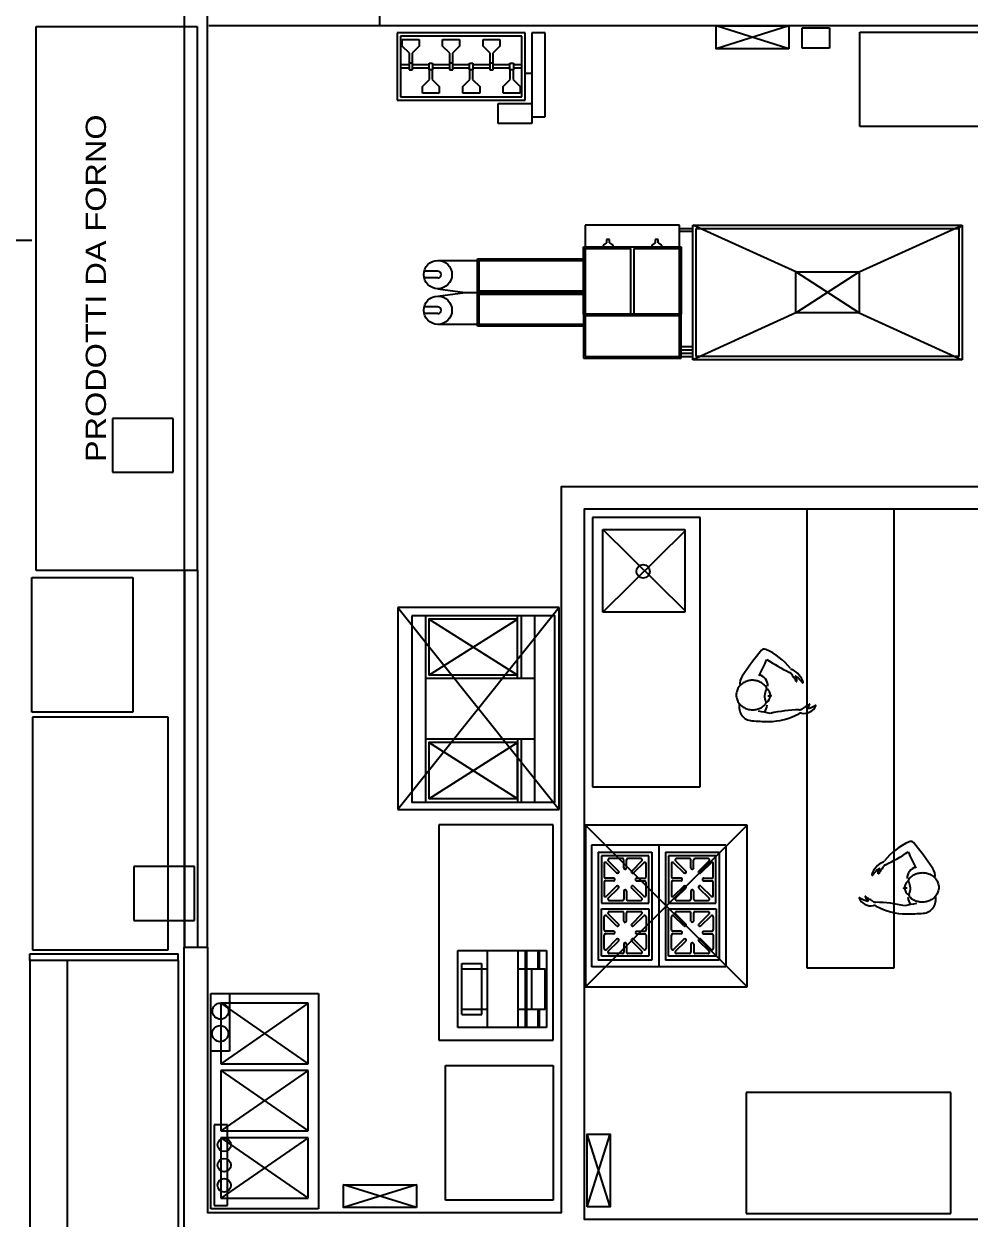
# Model space of a CAD drawing. Header units: millimetres. Extents: x -155 to 94595, y -3153 to 63413.
# Drawn here: x 71902 to 78931, y 42957 to 51832 of the extents above; entities that cross this region are included whole.
import ezdxf

# ---------------------------------------------------------------- set-up
doc = ezdxf.new("R2010")
doc.units = ezdxf.units.MM
doc.linetypes.add('TRATTEGGIATA2', pattern=[0.375, 0.25, -0.125])
for name, color, linetype in [('5', 1, 'TRATTEGGIATA2'), ('6', 253, 'Continuous'), ('int', 185, 'Continuous'), ('section', 2, 'Continuous'), ('wall', 5, 'Continuous')]:
    doc.layers.add(name, color=color, linetype=linetype)
doc.styles.add('REFERENCIA CAMPECHE$0$LETRITAS', font='ROMAN1.shx', dxfattribs={"width": 1.2, "height": 0.225})
doc.styles.add('REFERENCIA CAMPECHE$0$MICRO', font='ROMAN1.shx', dxfattribs={"width": 1.2, "height": 0.15})
doc.dimstyles.new('arch', dxfattribs={"dimtxt": 0.18, "dimasz": 0.18, "dimexe": 0.18, "dimexo": 0.0625, "dimgap": 0.09, "dimtad": 0, "dimtih": 1, "dimtoh": 1, "dimdec": 4, "dimzin": 0, "dimdsep": 46, "dimtxsty": 'Standard', "dimblk": 'OBLIQUE', "dimcen": 0.09, "dimclrt": 256, "dimadec": 0, "dimazin": 0, "dimtfac": 1, "dimtdec": 4, "dimtofl": 0, "dimtmove": 0, "dimatfit": 3, "dimldrblk": 'OBLIQUE', "dimfxl": 1, "dimtolj": 1, "dimtzin": 0, "dimarcsym": 0})

# ---------------------------------------------------------------- blocks, each defined once
blk = doc.blocks.new('_Oblique')
at = {"color": 0, "linetype": 'ByBlock', "lineweight": -2}
blk.add_line((-0.5, -0.5), (0.5, 0.5), dxfattribs=at)
blk = doc.blocks.new('*D346')
at = {"layer": '6', "color": 0, "lineweight": -2}
blk.add_line((71960.9, 50223), (69556.5, 50223), dxfattribs=at)
at = {"layer": 'Defpoints', "color": 0}
for p in [(71960.9, 50412.3), (69556.5, 50223), (69556.5, 49743)]:
    blk.add_point(p, dxfattribs=at)
at = {"layer": '6', "color": 0, "lineweight": -2, "xscale": 0.3, "yscale": 0.3, "zscale": 0.3, "rotation": 180}
blk.add_blockref('_Oblique', (69556.5, 50223), dxfattribs=at)
at = {"layer": '6', "color": 0, "lineweight": -2, "xscale": 0.3, "yscale": 0.3, "zscale": 0.3}
blk.add_blockref('_Oblique', (71960.9, 50223), dxfattribs=at)
at = {"layer": '6', "insert": (70758.7, 50223.2), "char_height": 0.225, "attachment_point": 5, "style": 'REFERENCIA CAMPECHE$0$LETRITAS'}
blk.add_mtext('\\A1;2404.43', dxfattribs=at)

msp = doc.modelspace()

# ---------------------------------------------------------------- linework, layer by layer
at = {"layer": '5'}
msp.add_line((72225.006, 42437.158), (72225.006, 44877.158), dxfattribs=at)
at = {"layer": 'int'}
for p, q in [((73095.097, 44976.989), (73096.87, 61077.311)), ((73265.097, 44976.989), (73265.097, 61147.314)), ((71994.299, 47772.289), (71994.299, 51812.289)), ((71994.299, 51812.289), (73190.06, 51812.289)), ((73190.06, 51812.289), (73190.06, 47772.289)), ((74545.097, 51816.989), (73276.87, 51816.989)), ((75625.542, 51766.989), (74675.531, 51766.989)), ((74675.531, 51766.989), (74675.531, 51266.965)), ((75625.542, 51266.99), (75625.542, 51766.989)), ((75775.529, 51766.989), (75675.529, 51766.989)), ((75675.529, 51766.989), (75675.529, 51141.997)), ((75775.529, 51141.997), (75775.529, 51766.989)), ((77584.995, 51646.989), (77044.995, 51816.989)), ((77584.995, 51816.989), (77044.995, 51646.989)), ((77584.995, 51816.989), (77044.995, 51646.989)), ((77584.995, 51646.989), (77044.995, 51816.989)), ((77682.703, 51802.998), (77887.725, 51802.998)), ((77682.703, 51652.763), (77682.703, 51802.998)), ((77887.725, 51802.998), (77887.725, 51652.763)), ((78110.89, 51770.278), (79110.89, 51770.278)), ((78110.89, 51070.278), (78110.89, 51770.278)), ((75600.548, 51741.996), (74700.55, 51741.996)), ((74700.55, 51741.996), (74700.55, 51291.984)), ((74713.047, 51666.609), (74713.047, 51716.621)), ((74713.047, 51716.621), (74838.04, 51716.621)), ((74765.549, 51614.107), (74713.047, 51666.609)), ((74838.04, 51666.609), (74785.539, 51614.107)), ((74838.04, 51716.621), (74838.04, 51666.609)), ((75013.021, 51666.609), (75013.021, 51716.621)), ((75013.021, 51716.621), (75138.04, 51716.621)), ((75065.548, 51614.107), (75013.021, 51666.609)), ((75138.04, 51666.609), (75085.538, 51614.107)), ((75138.04, 51716.621), (75138.04, 51666.609)), ((75313.02, 51666.609), (75313.02, 51716.621)), ((75313.02, 51716.621), (75438.014, 51716.621)), ((75365.522, 51614.107), (75313.02, 51666.609)), ((75438.014, 51666.609), (75385.512, 51614.107)), ((75438.014, 51716.621), (75438.014, 51666.609)), ((75600.548, 51292.009), (75600.548, 51741.996)), ((74765.549, 51541.615), (74765.549, 51614.107)), ((74785.539, 51614.107), (74785.539, 51541.615)), ((75065.548, 51541.615), (75065.548, 51614.107)), ((75085.538, 51614.107), (75085.538, 51541.615)), ((75365.522, 51541.615), (75365.522, 51614.107)), ((75385.512, 51614.107), (75385.512, 51541.615)), ((77887.725, 51652.763), (77682.703, 51652.763)), ((74763.06, 51529.474), (74700.55, 51529.474)), ((74763.06, 51504.48), (74700.55, 51504.48)), ((74788.053, 51541.996), (74763.06, 51541.996)), ((74763.06, 51541.996), (74763.06, 51492.009)), ((74763.06, 51492.009), (74788.053, 51492.009)), ((74788.053, 51492.009), (74788.053, 51541.996)), ((74913.072, 51529.474), (74788.053, 51529.474)), ((74913.072, 51504.48), (74788.053, 51504.48)), ((74913.072, 51492.009), (74913.072, 51541.996)), ((74913.072, 51541.996), (74938.066, 51541.996)), ((74938.066, 51492.009), (74913.072, 51492.009)), ((74915.561, 51419.898), (74915.561, 51492.39)), ((74935.576, 51492.39), (74935.576, 51419.873)), ((74938.066, 51541.996), (74938.066, 51492.009)), ((75063.034, 51529.474), (74938.066, 51529.474)), ((75063.034, 51504.48), (74938.066, 51504.48)), ((75088.027, 51541.996), (75063.034, 51541.996)), ((75063.034, 51541.996), (75063.034, 51492.009)), ((75063.034, 51492.009), (75088.027, 51492.009)), ((75088.027, 51492.009), (75088.027, 51541.996)), ((75213.046, 51529.474), (75088.027, 51529.474)), ((75213.046, 51504.48), (75088.027, 51504.48)), ((75213.046, 51492.009), (75213.046, 51541.996)), ((75213.046, 51541.996), (75238.065, 51541.996)), ((75238.065, 51492.009), (75213.046, 51492.009)), ((75215.561, 51419.898), (75215.561, 51492.39)), ((75235.55, 51492.39), (75235.55, 51419.898)), ((75238.065, 51541.996), (75238.065, 51492.009)), ((75363.033, 51529.474), (75238.065, 51529.474)), ((75363.033, 51504.48), (75238.065, 51504.48)), ((75388.027, 51541.996), (75363.033, 51541.996)), ((75363.033, 51541.996), (75363.033, 51492.009)), ((75363.033, 51492.009), (75388.027, 51492.009)), ((75388.027, 51492.009), (75388.027, 51541.996)), ((75513.045, 51529.474), (75388.027, 51529.474)), ((75513.045, 51504.48), (75388.027, 51504.48)), ((75513.045, 51492.009), (75513.045, 51541.996)), ((75513.045, 51541.996), (75538.039, 51541.996)), ((75538.039, 51492.009), (75513.045, 51492.009)), ((75515.56, 51419.898), (75515.56, 51492.39)), ((75535.55, 51492.39), (75535.55, 51419.898)), ((75538.039, 51541.996), (75538.039, 51492.009)), ((75600.548, 51529.474), (75538.039, 51529.474)), ((75600.548, 51504.48), (75538.039, 51504.48)), ((74863.059, 51367.397), (74915.561, 51419.898)), ((74935.576, 51419.873), (74988.053, 51367.397)), ((75163.059, 51367.397), (75215.561, 51419.898)), ((75235.55, 51419.898), (75288.052, 51367.397)), ((75463.033, 51367.397), (75515.56, 51419.898)), ((75535.55, 51419.898), (75588.052, 51367.397)), ((75625.542, 51466.99), (75675.529, 51466.99)), ((74863.059, 51317.384), (74863.059, 51367.397)), ((74988.053, 51317.384), (74863.059, 51317.384)), ((74988.053, 51367.397), (74988.053, 51317.384)), ((75163.059, 51317.384), (75163.059, 51367.397)), ((75288.052, 51317.384), (75163.059, 51317.384)), ((75288.052, 51367.397), (75288.052, 51317.384)), ((75463.033, 51317.384), (75463.033, 51367.397)), ((75588.052, 51317.384), (75463.033, 51317.384)), ((75588.052, 51367.397), (75588.052, 51317.384)), ((74675.531, 51266.965), (75625.542, 51266.99)), ((74700.55, 51291.984), (75600.548, 51292.009)), ((75425.542, 51092.01), (75425.542, 51241.997)), ((75425.542, 51241.997), (75675.529, 51241.997)), ((75675.529, 51241.997), (75675.529, 51092.01)), ((75675.529, 51141.997), (75775.529, 51141.997)), ((75675.529, 51092.01), (75425.542, 51092.01)), ((79110.89, 51070.278), (78110.89, 51070.278)), ((76772.231, 50338.525), (76072.231, 50338.525)), ((76072.231, 50338.525), (76072.231, 49363.525)), ((76772.231, 49363.525), (76772.231, 50338.525)), ((76872.231, 49338.525), (76872.231, 50338.525)), ((76872.231, 50338.525), (78872.231, 50338.525)), ((77637.231, 49991.025), (76872.231, 50338.525)), ((78107.231, 49991.025), (78872.231, 50338.525)), ((78872.231, 50338.525), (78847.231, 50313.525)), ((78872.231, 50338.525), (78872.231, 49338.525)), ((76772.231, 50313.525), (76872.231, 50313.525)), ((76872.231, 50291.025), (76772.231, 50291.025)), ((76897.231, 49363.525), (76897.231, 50313.525)), ((76897.231, 50313.525), (78847.231, 50313.525)), ((78847.231, 50313.525), (78847.231, 49363.525)), ((76059.731, 49676.025), (76059.731, 50176.025)), ((76059.731, 50176.025), (76784.731, 50176.025)), ((76072.231, 49676.025), (76072.231, 50163.525)), ((76072.231, 50163.525), (76409.731, 50163.525)), ((76229.731, 50206.826), (76204.731, 50188.525)), ((76204.731, 50188.525), (76204.731, 50163.525)), ((76277.231, 50163.525), (76204.731, 50163.525)), ((76252.231, 50231.826), (76229.731, 50231.826)), ((76229.731, 50231.826), (76229.731, 50206.826)), ((76252.231, 50206.826), (76252.231, 50231.826)), ((76252.231, 50206.826), (76277.231, 50188.525)), ((76277.231, 50188.525), (76277.231, 50163.525)), ((76409.731, 49676.025), (76409.731, 50163.525)), ((76434.731, 49676.025), (76434.731, 50163.525)), ((76434.731, 50163.525), (76772.231, 50163.525)), ((76592.231, 50206.826), (76567.231, 50188.525)), ((76567.231, 50188.525), (76567.231, 50163.525)), ((76639.731, 50163.525), (76567.231, 50163.525)), ((76614.731, 50231.826), (76592.231, 50231.826)), ((76592.231, 50231.826), (76592.231, 50206.826)), ((76614.731, 50206.826), (76614.731, 50231.826)), ((76614.731, 50206.826), (76639.731, 50188.525)), ((76639.731, 50188.525), (76639.731, 50163.525)), ((76772.231, 50163.525), (76772.231, 49676.025)), ((76784.731, 50176.025), (76784.731, 49676.025)), ((74977.231, 50076.025), (76072.231, 50076.025)), ((75272.231, 50088.525), (76072.231, 50088.525)), ((75272.231, 49588.525), (75272.231, 50088.525)), ((75284.731, 49588.525), (75284.731, 50088.525)), ((74977.231, 49996.025), (74875.25, 49996.025)), ((78107.231, 49686.025), (77637.231, 49991.025)), ((77637.231, 49686.025), (78107.231, 49991.025)), ((77637.231, 49686.025), (77637.231, 49991.025)), ((77637.231, 49991.025), (78107.231, 49991.025)), ((78107.231, 49991.025), (78107.231, 49686.025)), ((74977.231, 49946.025), (74875.25, 49946.025)), ((74977.231, 49866.025), (75180.043, 49838.525)), ((74977.231, 49811.025), (75180.043, 49838.525)), ((75180.043, 49838.525), (76072.231, 49838.525)), ((75272.231, 49851.025), (76059.731, 49851.025)), ((75272.231, 49826.025), (76059.731, 49826.025)), ((74977.231, 49731.025), (74875.25, 49731.025)), ((74977.231, 49681.025), (74875.25, 49681.025)), ((76784.731, 49676.025), (76059.731, 49676.025)), ((76059.731, 49676.025), (76059.731, 49351.025)), ((76772.231, 49663.525), (76072.231, 49663.525)), ((76072.231, 49663.525), (76072.231, 49363.525)), ((76772.231, 49363.525), (76772.231, 49663.525)), ((76784.731, 49351.025), (76784.731, 49676.025)), ((77637.231, 49686.025), (76872.231, 49338.525)), ((78107.231, 49686.025), (77637.231, 49686.025)), ((78107.231, 49686.025), (78872.231, 49338.525)), ((76072.231, 49601.025), (74977.231, 49601.025)), ((76072.231, 49588.525), (75272.231, 49588.525)), ((76059.731, 49351.025), (76784.731, 49351.025)), ((76072.231, 49363.525), (76772.231, 49363.525)), ((76072.231, 49363.525), (76772.231, 49363.525)), ((76872.231, 49433.525), (76772.231, 49433.525)), ((76772.231, 49411.025), (76872.231, 49411.025)), ((76872.231, 49386.025), (76772.231, 49386.025)), ((76772.231, 49363.525), (76872.231, 49363.525)), ((78847.231, 49363.525), (76897.231, 49363.525)), ((78872.231, 49338.525), (76872.231, 49338.525)), ((73011.045, 48902.437), (72561.045, 48902.437)), ((72561.045, 48902.437), (72561.045, 48502.437)), ((73011.045, 48502.437), (73011.045, 48902.437)), ((72561.045, 48502.437), (73011.045, 48502.437)), ((78368.321, 48227.894), (77718.321, 48227.894)), ((77718.321, 48227.894), (77718.321, 44822.261)), ((77718.321, 48227.894), (77718.321, 44822.261)), ((78368.321, 48227.894), (77718.321, 48227.894)), ((78368.321, 44822.261), (78368.321, 48227.894)), ((78368.321, 44822.261), (78368.321, 48227.894)), ((76925.097, 48166.274), (76125.097, 48166.274)), ((76125.097, 48166.274), (76125.097, 46166.274)), ((76925.097, 46166.274), (76925.097, 48166.274)), ((76202.151, 47464.336), (76202.165, 48078.717)), ((76812.158, 48065.936), (76202.156, 47464.336)), ((76202.165, 48078.717), (76812.163, 48078.712)), ((76812.158, 47477.114), (76202.165, 48078.717)), ((76812.163, 48078.712), (76812.149, 47464.331)), ((73190.06, 47772.289), (71994.299, 47772.289)), ((71961.147, 46721.924), (71961.147, 47721.924)), ((71961.147, 47721.924), (72711.147, 47721.924)), ((72711.147, 47721.924), (72711.147, 46721.924)), ((75879.403, 47497.894), (74679.4, 45997.894)), ((74679.401, 47497.894), (74679.4, 45997.894)), ((74679.401, 47497.894), (75879.4, 45997.897)), ((75879.403, 47497.894), (74679.401, 47497.894)), ((75879.4, 45997.897), (75879.403, 47497.894)), ((74885.097, 47437.955), (74885.097, 46053.655)), ((74910.097, 46995.805), (75570.097, 47412.955)), ((75570.097, 46995.805), (74910.097, 47412.955)), ((75570.097, 46970.805), (75570.097, 47437.955)), ((75595.097, 47437.955), (75595.097, 46970.805)), ((75695.097, 47437.955), (75695.097, 46053.655)), ((76812.154, 47464.331), (76202.151, 47464.336)), ((75695.097, 46970.805), (74885.097, 46970.805)), ((75570.097, 46995.805), (74910.097, 46995.805)), ((77274.675, 46952.066), (77267.291, 46949.49)), ((77282.156, 46954.181), (77274.675, 46952.066)), ((77289.711, 46955.844), (77282.156, 46954.181)), ((77297.317, 46957.061), (77289.711, 46955.844)), ((77304.957, 46957.837), (77297.317, 46957.061)), ((77312.612, 46958.175), (77304.957, 46957.837)), ((77320.265, 46958.08), (77312.612, 46958.175)), ((77327.901, 46957.552), (77320.265, 46958.08)), ((77335.503, 46956.592), (77327.901, 46957.552)), ((77343.054, 46955.197), (77335.503, 46956.592)), ((77350.536, 46953.366), (77343.054, 46955.197)), ((77357.931, 46951.094), (77350.536, 46953.366)), ((77365.215, 46948.376), (77357.931, 46951.094)), ((77639.615, 46973.532), (77639.291, 46974.046)), ((77640.007, 46972.874), (77639.615, 46973.532)), ((77640.354, 46972.264), (77640.007, 46972.874)), ((77640.665, 46971.694), (77640.354, 46972.264)), ((77640.947, 46971.158), (77640.665, 46971.694)), ((77641.203, 46970.651), (77640.947, 46971.158)), ((77641.44, 46970.168), (77641.203, 46970.651)), ((77641.66, 46969.703), (77641.44, 46970.168)), ((77641.867, 46969.254), (77641.66, 46969.703)), ((77642.062, 46968.816), (77641.867, 46969.254)), ((77642.248, 46968.386), (77642.062, 46968.816)), ((77642.426, 46967.961), (77642.248, 46968.386)), ((77642.599, 46967.537), (77642.426, 46967.961)), ((77642.767, 46967.111), (77642.599, 46967.537)), ((77642.932, 46966.68), (77642.767, 46967.111)), ((77643.094, 46966.241), (77642.932, 46966.68)), ((77643.255, 46965.789), (77643.094, 46966.241)), ((77643.417, 46965.322), (77643.255, 46965.789)), ((77643.578, 46964.834), (77643.417, 46965.322)), ((77643.741, 46964.321), (77643.578, 46964.834)), ((77643.905, 46963.777), (77643.741, 46964.321)), ((77644.072, 46963.195), (77643.905, 46963.777)), ((77644.241, 46962.568), (77644.072, 46963.195)), ((77644.136, 46950.681), (77644.719, 46951.898)), ((77644.411, 46961.887), (77644.241, 46962.568)), ((77644.582, 46961.141), (77644.411, 46961.887)), ((77644.75, 46960.318), (77644.582, 46961.141)), ((77644.719, 46951.898), (77645.06, 46953.278)), ((77644.91, 46959.407), (77644.75, 46960.318)), ((77645.055, 46958.394), (77644.91, 46959.407)), ((77645.17, 46957.268), (77645.055, 46958.394)), ((77645.06, 46953.278), (77645.213, 46954.683)), ((77645.234, 46956.027), (77645.17, 46957.268)), ((77645.213, 46954.683), (77645.234, 46956.027)), ((77195.432, 46866.175), (77194.357, 46857.746)), ((77197.222, 46874.47), (77195.432, 46866.175)), ((77199.702, 46882.567), (77197.222, 46874.47)), ((77202.84, 46890.404), (77199.702, 46882.567)), ((77206.596, 46897.928), (77202.84, 46890.404)), ((77210.922, 46905.094), (77206.596, 46897.928)), ((77215.77, 46911.862), (77210.922, 46905.094)), ((77221.086, 46918.204), (77215.77, 46911.862)), ((77226.819, 46924.095), (77221.086, 46918.204)), ((77232.917, 46929.521), (77226.819, 46924.095)), ((77239.331, 46934.472), (77232.917, 46929.521)), ((77246.016, 46938.944), (77239.331, 46934.472)), ((77252.929, 46942.935), (77246.016, 46938.944)), ((77260.033, 46946.449), (77252.929, 46942.935)), ((77267.291, 46949.49), (77260.033, 46946.449)), ((77372.364, 46945.209), (77365.215, 46948.376)), ((77379.351, 46941.587), (77372.364, 46945.209)), ((77386.145, 46937.506), (77379.351, 46941.587)), ((77392.711, 46932.966), (77386.145, 46937.506)), ((77399.009, 46927.965), (77392.711, 46932.966)), ((77405, 46922.509), (77399.009, 46927.965)), ((77410.636, 46916.604), (77405, 46922.509)), ((77415.87, 46910.266), (77410.636, 46916.604)), ((77416.697, 46909.173), (77415.87, 46910.266)), ((77639.479, 46949.929), (77639.709, 46949.89)), ((77639.709, 46949.89), (77640.972, 46949.413)), ((77640.972, 46949.413), (77642.202, 46949.354)), ((77642.202, 46949.354), (77643.287, 46949.789)), ((77643.287, 46949.789), (77644.136, 46950.681)), ((77194.357, 46857.746), (77194.011, 46849.252)), ((77194.011, 46849.252), (77194.396, 46840.764)), ((77194.396, 46840.764), (77195.505, 46832.35)), ((77195.505, 46832.35), (77197.318, 46824.079)), ((77197.318, 46824.079), (77199.808, 46816.012)), ((77199.808, 46816.012), (77202.939, 46808.208)), ((77202.939, 46808.208), (77206.668, 46800.714)), ((77206.668, 46800.714), (77210.948, 46793.573)), ((77210.948, 46793.573), (77215.731, 46786.82)), ((77215.731, 46786.82), (77220.965, 46780.482)), ((77220.965, 46780.482), (77226.602, 46774.577)), ((77226.602, 46774.577), (77232.592, 46769.121)), ((77404.782, 46772.988), (77410.515, 46778.879)), ((77410.515, 46778.879), (77411.431, 46779.905)), ((77428.969, 46843.931), (77445.892, 46843.242)), ((77441.362, 46836.9), (77441.549, 46836.915)), ((77441.549, 46836.915), (77442.323, 46836.987)), ((77442.078, 46849.901), (77441.893, 46849.932)), ((77442.844, 46849.767), (77442.078, 46849.901)), ((77442.323, 46836.987), (77443.171, 46837.083)), ((77443.682, 46849.602), (77442.844, 46849.767)), ((77443.171, 46837.083), (77444.107, 46837.21)), ((77444.604, 46849.399), (77443.682, 46849.602)), ((77444.107, 46837.21), (77445.141, 46837.38)), ((77445.621, 46849.145), (77444.604, 46849.399)), ((77445.141, 46837.38), (77446.287, 46837.607)), ((77446.745, 46848.826), (77445.621, 46849.145)), ((77446.287, 46837.607), (77447.551, 46837.913)), ((77447.979, 46848.418), (77446.745, 46848.826)), ((77447.551, 46837.913), (77448.923, 46838.324)), ((77449.313, 46847.897), (77447.979, 46848.418)), ((77448.923, 46838.324), (77450.366, 46838.875)), ((77450.707, 46847.23), (77449.313, 46847.897)), ((77450.366, 46838.875), (77451.798, 46839.601)), ((77452.075, 46846.39), (77450.707, 46847.23)), ((77451.798, 46839.601), (77453.071, 46840.527)), ((77453.269, 46845.363), (77452.075, 46846.39)), ((77453.071, 46840.527), (77453.987, 46841.646)), ((77454.09, 46844.173), (77453.269, 46845.363)), ((77453.987, 46841.646), (77454.354, 46842.897)), ((77454.354, 46842.897), (77454.09, 46844.173)), ((72711.147, 46721.924), (71961.147, 46721.924)), ((77232.592, 46769.121), (77238.891, 46764.12)), ((77238.891, 46764.12), (77245.456, 46759.579)), ((77245.456, 46759.579), (77252.25, 46755.499)), ((77252.25, 46755.499), (77259.237, 46751.877)), ((77259.237, 46751.877), (77266.386, 46748.709)), ((77266.386, 46748.709), (77273.67, 46745.991)), ((77273.67, 46745.991), (77281.064, 46743.719)), ((77281.064, 46743.719), (77288.547, 46741.888)), ((77288.547, 46741.888), (77296.098, 46740.493)), ((77296.098, 46740.493), (77303.7, 46739.532)), ((77303.7, 46739.532), (77311.336, 46739.004)), ((77311.336, 46739.004), (77318.989, 46738.909)), ((77318.989, 46738.909), (77326.644, 46739.248)), ((77326.644, 46739.248), (77334.283, 46740.023)), ((77334.283, 46740.023), (77341.89, 46741.239)), ((77341.89, 46741.239), (77349.445, 46742.902)), ((77349.445, 46742.902), (77356.926, 46745.018)), ((77356.926, 46745.018), (77364.31, 46747.593)), ((77364.31, 46747.593), (77371.568, 46750.634)), ((77371.568, 46750.634), (77378.671, 46754.148)), ((77378.671, 46754.148), (77385.585, 46758.14)), ((77385.585, 46758.14), (77392.27, 46762.611)), ((77392.27, 46762.611), (77398.684, 46767.562)), ((77398.684, 46767.562), (77404.782, 46772.988)), ((72973.149, 46683.574), (71967.149, 46683.574)), ((71967.149, 46683.574), (71967.149, 44956.574)), ((72973.149, 44956.574), (72973.149, 46683.574)), ((75695.097, 46520.805), (74885.097, 46520.805)), ((75570.097, 46520.805), (75570.097, 46053.655)), ((75595.097, 46520.805), (75595.097, 46053.655)), ((75570.097, 46078.655), (74910.097, 46495.805)), ((74910.097, 46078.655), (75570.097, 46495.805)), ((76125.097, 46166.274), (76925.097, 46166.274)), ((75570.097, 46078.655), (74910.097, 46078.655)), ((74679.4, 45997.894), (75879.4, 45997.897)), ((75833.264, 45885.852), (74984.269, 45885.852)), ((74984.269, 45885.852), (74984.269, 44285.853)), ((75833.264, 44285.853), (75833.264, 45885.852)), ((77274.409, 45881.629), (76075.097, 45881.629)), ((76075.097, 45881.629), (76075.097, 44681.629)), ((77274.409, 44681.629), (76075.097, 45881.629)), ((76075.097, 44681.629), (77274.409, 45881.629)), ((77274.409, 44681.629), (77274.409, 45881.629)), ((76118.429, 45732.617), (76118.429, 44830.641)), ((76617.971, 45732.617), (76118.429, 45732.617)), ((76617.971, 45732.617), (76617.971, 44830.641)), ((76617.971, 45732.617), (76617.971, 44830.641)), ((77117.512, 45732.617), (76617.971, 45732.617)), ((77117.512, 45732.617), (77117.512, 44830.641)), ((76168.326, 45682.644), (76168.324, 44880.654)), ((76168.354, 45682.644), (76567.896, 45682.68)), ((76544.022, 45654.674), (76192.232, 45654.673)), ((76192.232, 45654.673), (76192.233, 45302.893)), ((76348.137, 45634.674), (76250.525, 45634.673)), ((76358.145, 45564.676), (76358.145, 45624.671)), ((76378.135, 45564.677), (76378.135, 45624.671)), ((76485.755, 45634.674), (76388.142, 45634.674)), ((76544.023, 45302.894), (76544.022, 45654.674)), ((76567.896, 45682.68), (76567.892, 44880.69)), ((76667.867, 45682.644), (76667.866, 44880.654)), ((76667.895, 45682.644), (77067.437, 45682.68)), ((77043.564, 45654.674), (76691.774, 45654.673)), ((76691.774, 45654.673), (76691.775, 45302.893)), ((76847.679, 45634.674), (76750.067, 45634.673)), ((76857.687, 45564.676), (76857.686, 45624.671)), ((76877.676, 45564.677), (76877.676, 45624.671)), ((76985.296, 45634.674), (76887.684, 45634.674)), ((77043.565, 45302.894), (77043.564, 45654.674)), ((77067.437, 45682.68), (77067.433, 44880.69)), ((73168.477, 45574.489), (72718.477, 45574.489)), ((72718.477, 45574.489), (72718.477, 45174.489)), ((73168.477, 45174.489), (73168.477, 45574.489)), ((76212.247, 45596.388), (76212.248, 45498.781)), ((76229.316, 45603.457), (76305.008, 45527.773)), ((76243.464, 45617.597), (76319.156, 45541.905)), ((76243.464, 45617.597), (76319.156, 45541.91)), ((76492.816, 45617.603), (76417.124, 45541.911)), ((76506.964, 45603.458), (76431.272, 45527.778)), ((76524.033, 45498.782), (76524.032, 45596.389)), ((76711.789, 45596.388), (76711.789, 45498.781)), ((76728.858, 45603.457), (76804.55, 45527.773)), ((76743.005, 45617.597), (76818.698, 45541.905)), ((76743.005, 45617.597), (76818.698, 45541.91)), ((76992.357, 45617.603), (76916.665, 45541.911)), ((77006.505, 45603.458), (76930.813, 45527.778)), ((77023.574, 45498.782), (77023.574, 45596.389)), ((78247.453, 45530.793), (78247.614, 45531.704)), ((78247.614, 45531.704), (78247.782, 45532.527)), ((78247.782, 45532.527), (78247.952, 45533.273)), ((78247.952, 45533.273), (78248.122, 45533.954)), ((78248.122, 45533.954), (78248.291, 45534.581)), ((78248.291, 45534.581), (78248.458, 45535.163)), ((78248.458, 45535.163), (78248.622, 45535.707)), ((78248.622, 45535.707), (78248.785, 45536.22)), ((78248.785, 45536.22), (78248.947, 45536.708)), ((78248.947, 45536.708), (78249.108, 45537.175)), ((78249.108, 45537.175), (78249.269, 45537.627)), ((78249.269, 45537.627), (78249.431, 45538.066)), ((78249.431, 45538.066), (78249.596, 45538.497)), ((78249.596, 45538.497), (78249.764, 45538.923)), ((78249.764, 45538.923), (78249.937, 45539.346)), ((78249.937, 45539.346), (78250.115, 45539.772)), ((78250.115, 45539.772), (78250.301, 45540.202)), ((78250.301, 45540.202), (78250.496, 45540.64)), ((78250.496, 45540.64), (78250.703, 45541.089)), ((78250.703, 45541.089), (78250.923, 45541.553)), ((78250.923, 45541.553), (78251.16, 45542.037)), ((78251.16, 45542.037), (78251.416, 45542.544)), ((78251.416, 45542.544), (78251.698, 45543.08)), ((78251.698, 45543.08), (78252.009, 45543.65)), ((78252.009, 45543.65), (78252.356, 45544.26)), ((78252.356, 45544.26), (78252.748, 45544.917)), ((78252.748, 45544.917), (78253.072, 45545.432)), ((76212.248, 45458.783), (76212.248, 45361.171)), ((76282.25, 45488.779), (76222.255, 45488.778)), ((76282.25, 45468.781), (76222.255, 45468.781)), ((76292.258, 45478.784), (76292.258, 45478.784)), ((76319.156, 45527.765), (76319.156, 45527.773)), ((76319.156, 45527.765), (76319.156, 45527.765)), ((76417.124, 45527.773), (76417.124, 45527.765)), ((76454.03, 45488.787), (76514.025, 45488.787)), ((76454.03, 45468.782), (76514.025, 45468.782)), ((76524.033, 45361.172), (76524.033, 45458.784)), ((76711.789, 45458.783), (76711.79, 45361.171)), ((76781.792, 45488.779), (76721.797, 45488.778)), ((76781.792, 45468.781), (76721.797, 45468.781)), ((76791.799, 45478.784), (76791.799, 45478.784)), ((76818.698, 45527.765), (76818.698, 45527.773)), ((76818.698, 45527.765), (76818.698, 45527.765)), ((76916.665, 45527.773), (76916.665, 45527.765)), ((76953.572, 45488.787), (77013.567, 45488.787)), ((76953.572, 45468.782), (77013.567, 45468.782)), ((77023.575, 45361.172), (77023.574, 45458.784)), ((78247.129, 45527.413), (78247.193, 45528.654)), ((78247.151, 45526.069), (78247.129, 45527.413)), ((78247.303, 45524.664), (78247.151, 45526.069)), ((78247.193, 45528.654), (78247.308, 45529.78)), ((78247.644, 45523.284), (78247.303, 45524.664)), ((78247.308, 45529.78), (78247.453, 45530.793)), ((78248.227, 45522.067), (78247.644, 45523.284)), ((78249.077, 45521.175), (78248.227, 45522.067)), ((78250.161, 45520.74), (78249.077, 45521.175)), ((78251.391, 45520.798), (78250.161, 45520.74)), ((78252.654, 45521.276), (78251.391, 45520.798)), ((78252.885, 45521.315), (78252.654, 45521.276)), ((78475.666, 45480.559), (78476.493, 45481.652)), ((78476.493, 45481.652), (78481.727, 45487.99)), ((78481.727, 45487.99), (78487.363, 45493.894)), ((78487.363, 45493.894), (78493.354, 45499.351)), ((78493.354, 45499.351), (78499.653, 45504.352)), ((78499.653, 45504.352), (78506.218, 45508.892)), ((78506.218, 45508.892), (78513.012, 45512.972)), ((78513.012, 45512.972), (78519.999, 45516.594)), ((78519.999, 45516.594), (78527.148, 45519.762)), ((78527.148, 45519.762), (78534.433, 45522.479)), ((78534.433, 45522.479), (78541.827, 45524.751)), ((78541.827, 45524.751), (78549.31, 45526.583)), ((78549.31, 45526.583), (78556.861, 45527.978)), ((78556.861, 45527.978), (78564.463, 45528.938)), ((78564.463, 45528.938), (78572.098, 45529.466)), ((78572.098, 45529.466), (78579.751, 45529.561)), ((78579.751, 45529.561), (78587.406, 45529.222)), ((78587.406, 45529.222), (78595.046, 45528.447)), ((78595.046, 45528.447), (78602.653, 45527.23)), ((78602.653, 45527.23), (78610.207, 45525.567)), ((78610.207, 45525.567), (78617.688, 45523.452)), ((78617.688, 45523.452), (78625.072, 45520.876)), ((78625.072, 45520.876), (78632.331, 45517.835)), ((78632.331, 45517.835), (78639.434, 45514.321)), ((78639.434, 45514.321), (78646.347, 45510.329)), ((78646.347, 45510.329), (78653.032, 45505.858)), ((78653.032, 45505.858), (78659.446, 45500.907)), ((78659.446, 45500.907), (78665.544, 45495.481)), ((78665.544, 45495.481), (78671.277, 45489.589)), ((78671.277, 45489.589), (78676.593, 45483.248)), ((78676.593, 45483.248), (78681.441, 45476.48)), ((78681.441, 45476.48), (78685.767, 45469.314)), ((78685.767, 45469.314), (78689.523, 45461.79)), ((78689.523, 45461.79), (78692.661, 45453.953)), ((78692.661, 45453.953), (78695.142, 45445.856)), ((78695.142, 45445.856), (78696.931, 45437.561)), ((76305.009, 45429.795), (76229.317, 45354.102)), ((76243.465, 45339.962), (76319.157, 45415.655)), ((76319.157, 45429.787), (76319.157, 45429.795)), ((76358.146, 45392.891), (76358.146, 45332.889)), ((76368.128, 45402.894), (76368.128, 45402.894)), ((76378.135, 45392.891), (76378.136, 45332.889)), ((76417.124, 45429.787), (76417.124, 45429.787)), ((76417.124, 45415.65), (76492.817, 45339.963)), ((76431.272, 45429.787), (76506.964, 45354.103)), ((76804.55, 45429.795), (76728.858, 45354.102)), ((76743.006, 45339.962), (76818.698, 45415.655)), ((76818.698, 45429.787), (76818.698, 45429.795)), ((76857.687, 45392.891), (76857.687, 45332.889)), ((76867.669, 45402.894), (76867.669, 45402.894)), ((76877.677, 45392.891), (76877.677, 45332.889)), ((76916.666, 45429.787), (76916.666, 45429.787)), ((76916.666, 45415.65), (76992.358, 45339.963)), ((76930.814, 45429.787), (77006.506, 45354.103)), ((78438.009, 45414.283), (78438.273, 45415.559)), ((78438.377, 45413.032), (78438.009, 45414.283)), ((78438.273, 45415.559), (78439.094, 45416.749)), ((78439.292, 45411.913), (78438.377, 45413.032)), ((78439.094, 45416.749), (78440.288, 45417.776)), ((78440.565, 45410.987), (78439.292, 45411.913)), ((78440.288, 45417.776), (78441.656, 45418.616)), ((78441.997, 45410.26), (78440.565, 45410.987)), ((78441.656, 45418.616), (78443.05, 45419.283)), ((78443.441, 45409.71), (78441.997, 45410.26)), ((78443.05, 45419.283), (78444.384, 45419.804)), ((78444.813, 45409.299), (78443.441, 45409.71)), ((78444.384, 45419.804), (78445.618, 45420.211)), ((78446.076, 45408.993), (78444.813, 45409.299)), ((78445.618, 45420.211), (78446.742, 45420.531)), ((78447.222, 45408.766), (78446.076, 45408.993)), ((78463.394, 45415.317), (78446.471, 45414.628)), ((78446.742, 45420.531), (78447.76, 45420.785)), ((78448.257, 45408.596), (78447.222, 45408.766)), ((78447.76, 45420.785), (78448.681, 45420.988)), ((78449.192, 45408.469), (78448.257, 45408.596)), ((78448.681, 45420.988), (78449.519, 45421.152)), ((78450.04, 45408.373), (78449.192, 45408.469)), ((78449.519, 45421.152), (78450.285, 45421.287)), ((78450.815, 45408.301), (78450.04, 45408.373)), ((78450.285, 45421.287), (78450.47, 45421.318)), ((78451.001, 45408.286), (78450.815, 45408.301)), ((78676.632, 45358.206), (78671.398, 45351.867)), ((78681.415, 45364.959), (78676.632, 45358.206)), ((78685.695, 45372.099), (78681.415, 45364.959)), ((78689.424, 45379.594), (78685.695, 45372.099)), ((78692.555, 45387.398), (78689.424, 45379.594)), ((78695.045, 45395.465), (78692.555, 45387.398)), ((78696.859, 45403.736), (78695.045, 45395.465)), ((78697.967, 45412.15), (78696.859, 45403.736)), ((78696.931, 45437.561), (78698.006, 45429.132)), ((78698.352, 45420.638), (78697.967, 45412.15)), ((78698.006, 45429.132), (78698.352, 45420.638)), ((76192.233, 45302.893), (76544.023, 45302.894)), ((76250.526, 45322.891), (76348.138, 45322.891)), ((76388.143, 45322.891), (76485.755, 45322.892)), ((76691.775, 45302.893), (77043.565, 45302.894)), ((76750.067, 45322.891), (76847.68, 45322.891)), ((76887.685, 45322.891), (76985.297, 45322.892)), ((78481.848, 45350.265), (78480.932, 45351.291)), ((78487.581, 45344.374), (78481.848, 45350.265)), ((78493.679, 45338.948), (78487.581, 45344.374)), ((78500.093, 45333.997), (78493.679, 45338.948)), ((78506.779, 45329.526), (78500.093, 45333.997)), ((78513.692, 45325.534), (78506.779, 45329.526)), ((78520.795, 45322.02), (78513.692, 45325.534)), ((78528.054, 45318.979), (78520.795, 45322.02)), ((78535.437, 45316.404), (78528.054, 45318.979)), ((78542.918, 45314.288), (78535.437, 45316.404)), ((78550.473, 45312.625), (78542.918, 45314.288)), ((78558.08, 45311.409), (78550.473, 45312.625)), ((78565.719, 45310.633), (78558.08, 45311.409)), ((78573.374, 45310.295), (78565.719, 45310.633)), ((78581.028, 45310.39), (78573.374, 45310.295)), ((78588.663, 45310.918), (78581.028, 45310.39)), ((78596.265, 45311.879), (78588.663, 45310.918)), ((78603.816, 45313.274), (78596.265, 45311.879)), ((78611.299, 45315.105), (78603.816, 45313.274)), ((78618.693, 45317.377), (78611.299, 45315.105)), ((78625.977, 45320.095), (78618.693, 45317.377)), ((78633.126, 45323.263), (78625.977, 45320.095)), ((78640.114, 45326.885), (78633.126, 45323.263)), ((78646.907, 45330.965), (78640.114, 45326.885)), ((78653.473, 45335.506), (78646.907, 45330.965)), ((78659.772, 45340.507), (78653.473, 45335.506)), ((78665.762, 45345.963), (78659.772, 45340.507)), ((78671.398, 45351.867), (78665.762, 45345.963)), ((76192.268, 45260.45), (76544.058, 45260.451)), ((76192.269, 44908.678), (76192.268, 45260.45)), ((76212.283, 45104.56), (76212.283, 45202.167)), ((76305.044, 45133.552), (76229.352, 45209.241)), ((76243.5, 45223.382), (76319.192, 45147.69)), ((76250.561, 45240.445), (76348.173, 45240.446)), ((76358.181, 45170.448), (76358.181, 45230.451)), ((76378.171, 45170.448), (76378.17, 45230.451)), ((76388.178, 45240.446), (76485.79, 45240.446)), ((76417.16, 45147.69), (76492.851, 45223.382)), ((76431.307, 45133.553), (76506.999, 45209.242)), ((76524.068, 45202.173), (76524.068, 45104.561)), ((76544.058, 45260.451), (76544.059, 44908.679)), ((76691.809, 45260.45), (77043.599, 45260.451)), ((76691.81, 44908.678), (76691.809, 45260.45)), ((76711.825, 45104.56), (76711.824, 45202.167)), ((76804.585, 45133.552), (76728.893, 45209.241)), ((76743.041, 45223.382), (76818.733, 45147.69)), ((76750.102, 45240.445), (76847.714, 45240.446)), ((76857.722, 45170.448), (76857.722, 45230.451)), ((76877.712, 45170.448), (76877.712, 45230.451)), ((76887.719, 45240.446), (76985.332, 45240.446)), ((76916.701, 45147.69), (76992.393, 45223.382)), ((76930.849, 45133.553), (77006.541, 45209.242)), ((77023.609, 45202.173), (77023.61, 45104.561)), ((77043.599, 45260.451), (77043.6, 44908.679)), ((72718.477, 45174.489), (73168.477, 45174.489)), ((76282.286, 45094.558), (76222.291, 45094.558)), ((76319.192, 45133.552), (76319.192, 45133.552)), ((76368.163, 45160.451), (76368.163, 45160.451)), ((76417.16, 45133.552), (76417.16, 45133.552)), ((76454.066, 45094.564), (76514.061, 45094.559)), ((76781.827, 45094.558), (76721.832, 45094.558)), ((76818.733, 45133.552), (76818.733, 45133.552)), ((76867.704, 45160.451), (76867.704, 45160.451)), ((76916.701, 45133.552), (76916.701, 45133.552)), ((76953.607, 45094.564), (77013.602, 45094.559)), ((76212.284, 44966.946), (76212.283, 45064.563)), ((76282.286, 45074.558), (76222.291, 45074.558)), ((76229.353, 44959.885), (76305.044, 45035.572)), ((76243.5, 44945.737), (76319.192, 45021.434)), ((76243.5, 44945.737), (76319.192, 45021.426)), ((76292.293, 45084.561), (76292.293, 45084.561)), ((76319.192, 45035.572), (76319.192, 45035.572)), ((76319.192, 45035.572), (76319.192, 45035.572)), ((76358.181, 44998.671), (76358.181, 44938.676)), ((76378.171, 44998.671), (76378.171, 44938.676)), ((76417.16, 45035.567), (76417.16, 45035.572)), ((76492.852, 44945.737), (76417.16, 45021.434)), ((76507, 44959.885), (76431.308, 45035.567)), ((76454.066, 45074.559), (76514.061, 45074.554)), ((76524.068, 45064.564), (76524.069, 44966.947)), ((76711.825, 44966.946), (76711.825, 45064.563)), ((76781.827, 45074.558), (76721.832, 45074.558)), ((76728.894, 44959.885), (76804.586, 45035.572)), ((76743.042, 44945.737), (76818.734, 45021.434)), ((76743.042, 44945.737), (76818.734, 45021.426)), ((76791.835, 45084.561), (76791.835, 45084.561)), ((76818.734, 45035.572), (76818.734, 45035.572)), ((76818.734, 45035.572), (76818.734, 45035.572)), ((76857.723, 44998.671), (76857.723, 44938.676)), ((76877.712, 44998.671), (76877.713, 44938.676)), ((76916.701, 45035.567), (76916.701, 45035.572)), ((76992.394, 44945.737), (76916.701, 45021.434)), ((77006.541, 44959.885), (76930.849, 45035.567)), ((76953.607, 45074.559), (77013.602, 45074.554)), ((77023.61, 45064.564), (77023.61, 44966.947)), ((71967.149, 44956.574), (72973.149, 44956.574)), ((75125.013, 44380.709), (75125.013, 44950.761)), ((75125.013, 44950.761), (75785.097, 44950.761)), ((75345.012, 44380.709), (75345.012, 44950.761)), ((75575.014, 44380.709), (75575.014, 44950.761)), ((75627.574, 44388.202), (75627.574, 44943.268)), ((75627.574, 44943.268), (75635.077, 44943.268)), ((75635.077, 44943.268), (75635.077, 44388.202)), ((75721.335, 44815.734), (75721.335, 44943.268)), ((75721.335, 44943.268), (75728.838, 44943.268)), ((75728.838, 44943.268), (75728.838, 44815.734)), ((75785.097, 44950.761), (75785.097, 44380.709)), ((76348.174, 44928.668), (76250.562, 44928.668)), ((76485.791, 44928.669), (76388.179, 44928.668)), ((76847.715, 44928.668), (76750.103, 44928.668)), ((76985.332, 44928.669), (76887.72, 44928.668)), ((71946.106, 44877.158), (71946.106, 42437.158)), ((73051.006, 44877.158), (71946.106, 44877.158)), ((73051.006, 42437.158), (73051.006, 44877.158)), ((75155.015, 44475.73), (75155.015, 44855.739)), ((75155.015, 44855.739), (75305.014, 44855.739)), ((75305.014, 44475.73), (75305.014, 44855.739)), ((76617.971, 44830.641), (76118.429, 44830.641)), ((76567.892, 44880.69), (76168.324, 44880.654)), ((76544.059, 44908.679), (76192.269, 44908.678)), ((77117.512, 44830.641), (76617.971, 44830.641)), ((77067.433, 44880.69), (76667.866, 44880.654)), ((77043.6, 44908.679), (76691.81, 44908.678)), ((77718.321, 44822.261), (78368.321, 44822.261)), ((77718.321, 44822.261), (78368.321, 44822.261)), ((75155.015, 44815.734), (75305.014, 44815.734)), ((75305.009, 44815.734), (75345.012, 44815.734)), ((75575.019, 44815.734), (75774.139, 44815.734)), ((75676.037, 44515.735), (75676.037, 44815.734)), ((75774.139, 44515.735), (75774.139, 44815.734)), ((76075.097, 44681.629), (77274.409, 44681.629)), ((73290.097, 44631.989), (74090.097, 44631.989)), ((73290.097, 43031.989), (73290.097, 44631.989)), ((73290.097, 44204.386), (73290.097, 44631.989)), ((73290.097, 44631.989), (73430.097, 44631.989)), ((74013.897, 44559.982), (73366.297, 44110.71)), ((73366.297, 44559.982), (74013.897, 44110.71)), ((74013.897, 44559.982), (73366.297, 44559.982)), ((73366.297, 44559.982), (73366.297, 44110.71)), ((73430.097, 44631.989), (73430.097, 44204.386)), ((74013.897, 44110.71), (74013.897, 44559.982)), ((74090.097, 44631.989), (74090.097, 43031.989)), ((75155.015, 44515.735), (75305.014, 44515.735)), ((75155.015, 44475.73), (75305.014, 44475.73)), ((75305.014, 44515.735), (75345.012, 44515.735)), ((75575.019, 44515.735), (75774.139, 44515.735)), ((75721.335, 44388.202), (75721.335, 44515.735)), ((75728.838, 44515.735), (75728.838, 44388.202)), ((75785.097, 44380.709), (75125.013, 44380.709)), ((75635.077, 44388.202), (75627.574, 44388.202)), ((75728.838, 44388.202), (75721.335, 44388.202)), ((73430.097, 44204.386), (73290.097, 44204.386)), ((74984.269, 44285.853), (75833.264, 44285.853)), ((73366.297, 44110.71), (74013.897, 44110.71)), ((74013.897, 44060.71), (73366.297, 44060.71)), ((73366.297, 44060.71), (73366.297, 43611.438)), ((73366.297, 44060.71), (74013.897, 43611.438)), ((74013.897, 44060.71), (73366.297, 43611.438)), ((74013.897, 43611.438), (74013.897, 44060.71)), ((75035.097, 44098.683), (75835.097, 44098.683)), ((75035.097, 43098.683), (75035.097, 44098.683)), ((75835.097, 44098.683), (75835.097, 43098.683)), ((78788.47, 43897.894), (77268.47, 43897.894)), ((77268.47, 43897.894), (77268.47, 42997.894)), ((78788.47, 42997.894), (78788.47, 43897.894)), ((73415.097, 43657.996), (73315.097, 43657.996)), ((73315.097, 43657.996), (73315.097, 43057.996)), ((73366.297, 43611.438), (74013.897, 43611.438)), ((73415.097, 43057.996), (73415.097, 43657.996)), ((76086.704, 43048.603), (76256.704, 43588.603)), ((76256.704, 43048.603), (76086.704, 43588.603)), ((76256.704, 43048.603), (76086.704, 43588.603)), ((76086.704, 43048.603), (76256.704, 43588.603)), ((74013.897, 43561.438), (73366.297, 43112.166)), ((73366.297, 43561.438), (74013.897, 43112.166)), ((74013.897, 43561.438), (73366.297, 43561.438)), ((73366.297, 43561.438), (73366.297, 43112.166)), ((74013.897, 43112.166), (74013.897, 43561.438)), ((74817.563, 43042.003), (74277.563, 43212.003)), ((74817.563, 43212.003), (74277.563, 43042.003)), ((74817.563, 43212.003), (74277.563, 43042.003)), ((74817.563, 43042.003), (74277.563, 43212.003)), ((73315.097, 43057.996), (73415.097, 43057.996)), ((73366.297, 43112.166), (74013.897, 43112.166)), ((75835.097, 43098.683), (75035.097, 43098.683)), ((74090.097, 43031.989), (73290.097, 43031.989)), ((77268.47, 42997.894), (78788.47, 42997.894))]:
    msp.add_line(p, q, dxfattribs=at)
for points in [[(77584.995, 51646.989), (77044.995, 51646.989), (77044.995, 51816.989), (77584.995, 51816.989)], [(77584.995, 51646.989), (77044.995, 51646.989), (77044.995, 51816.989), (77584.995, 51816.989)], [(74785.097, 47437.955), (74785.097, 46053.655), (75845.097, 46053.655), (75845.097, 47437.955)], [(76086.704, 43048.603), (76086.704, 43588.603), (76256.704, 43588.603), (76256.704, 43048.603)], [(76086.704, 43048.603), (76086.704, 43588.603), (76256.704, 43588.603), (76256.704, 43048.603)], [(74817.563, 43042.003), (74277.563, 43042.003), (74277.563, 43212.003), (74817.563, 43212.003)], [(74817.563, 43042.003), (74277.563, 43042.003), (74277.563, 43212.003), (74817.563, 43212.003)]]:
    msp.add_lwpolyline(points, close=True, dxfattribs=at)
for points in [[(75570.097, 46995.805), (75570.097, 47412.955), (74910.097, 47412.955), (74910.097, 46995.805)], [(75570.097, 46078.655), (75570.097, 46495.805), (74910.097, 46495.805), (74910.097, 46078.655)]]:
    msp.add_lwpolyline(points, dxfattribs=at)
for centre, radius in [((74977.231, 49971.025), 105), ((74977.231, 49706.025), 105), ((76502.188, 47767.139), 50), ((76502.188, 47767.139), 50), ((73362.956, 44501.478, 0), 60), ((73360.097, 44334.386, 0), 60), ((73390.097, 43507.996), 50), ((73390.097, 43357.996), 50), ((73390.097, 43207.996), 50)]:
    msp.add_circle(centre, radius, dxfattribs=at)
for centre, radius, start, end in [((74977.231, 49971.025), 25, 270, 90), ((74977.231, 49706.025), 25, 270, 90), ((78978.841, 45835.888), 2087.943, 139.888923, 146.469923), ((77402.067, 47164.152), 26.268, 64.2053876, 139.848483), ((77219.675, 46748.104), 480.523, 38.389153, 66.211833), ((76460.359, 47509.105), 1038.745, 330.278423, 337.605923), ((78144.674, 48181.783), 1290.561, 235.8803129, 244.5083783), ((77620.997, 47066.059), 31.488, 218.382325, 245.7192678), ((77323.625, 46932.702), 102.309, 146.4703225, 187.5042437), ((77346.816, 46918.193), 81.861, 357.666923, 77.3775542), ((77578.295, 46987.326), 31.498, 28.858033, 69.660793), ((77902.538, 47184.398), 347.968, 211.5110625, 217.3222946), ((77545.07, 46897.76), 153.145, 17.580073, 65.717583), ((77539.229, 46907.377), 108.906, 22.999455, 37.3351146), ((77635.729, 46986.949), 3.069, 52.9656857, 213.3087636), ((77567.5, 46942.119), 78.57, 23.975793, 33.307373), ((77515.728, 46827.904), 202.306, 33.9276101, 52.965143), ((77490.217, 46841.436), 86.318, 147.330223, 208.003623), ((77401.936, 46897.986), 18.522, 327.4867303, 37.1581409), ((77379.143, 46843.371), 68.504, 4.341757, 46.103743), ((77687.17, 46942.784), 4.083, 208.7507403, 17.5568483), ((77317.598, 46759.098), 102.304, 166.0791462, 265.9034368), ((77397.637, 46792.255), 18.514, 318.1628591, 27.8628702), ((77379.354, 46848.544), 68.504, 309.230123, 350.992123), ((77659.749, 46859.638), 109.09, 299.327523, 313.641423), ((77672.05, 46816.396), 78.57, 306.197123, 329.776523), ((77737.486, 46778.767), 3.117, 321.9339705, 141.8350122), ((77218.186, 45699.205), 1038.744, 77.3304165, 82.170953), ((77341.047, 46776.599), 81.862, 317.800523, 357.666923), ((77429.626, 47132.395), 480.523, 270.434823, 298.421623), ((77710.656, 45448.629), 1291.434, 92.141873, 101.824943), ((77673.325, 46682.099), 31.489, 80.5382275, 118.4295276), ((77664.051, 46770.59), 31.473, 266.9742907, 307.8037291), ((77695.279, 46813.868), 102.097, 260.541523, 333.086723), ((77883.333, 46461.51), 347.525, 119.3151496, 125.1327493), ((77720.271, 46750.512), 3.075, 126.2897126, 280.2419479), ((77699.876, 46880.721), 134.871, 278.932423, 306.044323), ((77781.798, 46767.935), 4.529, 356.4547084, 124.4479364), ((77459.448, 48740.052), 2088.33, 265.9041795, 269.2818419), ((78672.688, 45319.49), 480.523, 113.788167, 141.610847), ((78490.296, 45735.538), 26.268, 40.151517, 115.7946124), ((76913.522, 44407.274), 2087.943, 33.530077, 40.111077), ((76250.525, 45624.671), 10, 90.0001657, 225.0064657), ((76348.137, 45624.671), 10, 0.0001657, 90.0001757), ((76388.142, 45624.671), 10, 90.0001657, 180.0001657), ((76485.755, 45624.672), 10, 315.0001657, 90.0001657), ((76750.067, 45624.671), 10, 90.0001657, 225.0064657), ((76847.679, 45624.671), 10, 0.0001657, 90.0001757), ((76887.684, 45624.671), 10, 90.0001657, 180.0001657), ((76985.296, 45624.672), 10, 315.0001657, 90.0001657), ((77747.689, 46753.169), 1290.561, 295.4916217, 304.1196871), ((79432.004, 46080.491), 1038.745, 202.394077, 209.721577), ((76222.255, 45596.388), 10, 45.0001857, 180.0001657), ((76312.07, 45534.841), 10, 314.9938657, 45.0064657), ((76312.07, 45534.836), 10, 315.0001657, 45.0001657), ((76368.153, 45564.676), 10, 180.0001657, 269.9646657), ((76368.153, 45564.676), 10, 269.9646657, 0.0001657), ((76424.211, 45534.842), 10, 134.9938657, 225.0064657), ((76514.025, 45596.389), 10, 0.0001657, 135.0001657), ((76721.796, 45596.388), 10, 45.0001857, 180.0001657), ((76811.611, 45534.841), 10, 314.9938657, 45.0064657), ((76811.611, 45534.836), 10, 315.0001657, 45.0001657), ((76867.694, 45564.676), 10, 180.0001657, 269.9646657), ((76867.694, 45564.676), 10, 269.9646657, 0.0001657), ((76923.752, 45534.842), 10, 134.9938657, 225.0064657), ((77013.566, 45596.389), 10, 0.0001657, 135.0001657), ((78347.293, 45469.146), 153.145, 114.282417, 162.419927), ((78376.635, 45399.29), 202.306, 127.034857, 146.0723899), ((78353.134, 45478.763), 108.906, 142.6648854, 157.000545), ((78324.863, 45513.505), 78.57, 146.692627, 156.024207), ((78256.634, 45558.335), 3.069, 326.6912364, 127.0343143), ((77989.825, 45755.784), 347.968, 322.6777054, 328.4889375), ((78271.367, 45637.445), 31.488, 294.2807322, 321.617675), ((78314.068, 45558.712), 31.498, 110.339207, 151.141967), ((78545.547, 45489.579), 81.861, 102.6224458, 182.333077), ((78568.738, 45504.088), 102.309, 352.4957563, 33.5296775), ((76222.255, 45498.781), 10, 180.0001657, 270.0001657), ((76222.255, 45458.783), 10, 90.0001657, 180.0001657), ((76282.25, 45478.784), 10, 0.0001657, 90.0001757), ((76282.25, 45478.784), 10, 270.0001657, 0.0001657), ((76312.07, 45534.841), 10, 225.0001657, 314.9875657), ((76424.211, 45534.847), 10, 224.9813657, 315.0001657), ((76454.03, 45478.784), 10, 89.9646557, 180.0001657), ((76454.03, 45478.784), 10, 180.0001657, 270.0356657), ((76454.03, 45478.784), 10, 180.0001657, 270.0356657), ((76514.025, 45498.782), 10, 270.0001657, 0.0001657), ((76514.025, 45458.784), 10, 0.0001657, 90.0001757), ((76721.797, 45498.781), 10, 180.0001657, 270.0001657), ((76721.797, 45458.783), 10, 90.0001657, 180.0001657), ((76781.792, 45478.784), 10, 0.0001657, 90.0001757), ((76781.792, 45478.784), 10, 270.0001657, 0.0001657), ((76811.611, 45534.841), 10, 225.0001657, 314.9875657), ((76923.752, 45534.847), 10, 224.9813657, 315.0001657), ((76953.572, 45478.784), 10, 89.9646557, 180.0001657), ((76953.572, 45478.784), 10, 180.0001657, 270.0356657), ((76953.572, 45478.784), 10, 180.0001657, 270.0356657), ((77013.567, 45498.782), 10, 270.0001657, 0.0001657), ((77013.567, 45458.784), 10, 0.0001657, 90.0001757), ((78205.193, 45514.17), 4.083, 162.4431517, 331.2492597), ((78513.22, 45414.757), 68.504, 133.896257, 175.658243), ((78490.427, 45469.371), 18.522, 142.8418591, 212.5132697), ((78402.146, 45412.822), 86.318, 331.996377, 32.669777), ((76222.256, 45361.171), 10, 180.0001657, 314.9938657), ((76312.07, 45422.723), 10, 45.0001857, 134.9938657), ((76312.07, 45422.723), 10, 315.0001657, 44.9938657), ((76368.128, 45392.891), 10, 90.0001657, 180.0001657), ((76368.128, 45392.891), 10, 0.0001657, 90.0001757), ((76424.186, 45422.719), 10, 135.0001657, 225.0001657), ((76424.186, 45422.719), 10, 45.0001857, 135.0064657), ((76514.026, 45361.172), 10, 225.0064657, 0.0001657), ((76721.797, 45361.171), 10, 180.0001657, 314.9938657), ((76811.611, 45422.723), 10, 45.0001857, 134.9938657), ((76811.611, 45422.723), 10, 315.0001657, 44.9938657), ((76867.669, 45392.891), 10, 90.0001657, 180.0001657), ((76867.669, 45392.891), 10, 0.0001657, 90.0001757), ((76923.727, 45422.719), 10, 135.0001657, 225.0001657), ((76923.727, 45422.719), 10, 45.0001857, 135.0064657), ((77013.567, 45361.172), 10, 225.0064657, 0.0001657), ((78513.009, 45419.929), 68.504, 189.007877, 230.769877), ((78494.726, 45363.641), 18.514, 152.1371298, 221.8371409), ((78574.765, 45330.484), 102.304, 274.0965632, 13.9208538), ((76250.526, 45332.888), 10, 135.0001657, 270.0001657), ((76348.138, 45332.889), 10, 270.0001657, 0.0001657), ((76388.143, 45332.889), 10, 180.0001657, 270.0001657), ((76485.755, 45332.889), 10, 270.0001657, 45.0064657), ((76750.067, 45332.888), 10, 135.0001657, 270.0001657), ((76847.68, 45332.889), 10, 270.0001657, 0.0001657), ((76887.685, 45332.889), 10, 180.0001657, 270.0001657), ((76985.297, 45332.889), 10, 270.0001657, 45.0064657), ((78110.565, 45339.321), 4.529, 55.5520636, 183.5452916), ((78197.084, 45385.254), 102.097, 206.913277, 279.458477), ((78192.487, 45452.107), 134.871, 233.955677, 261.067577), ((78154.877, 45350.153), 3.117, 38.1649878, 218.0660295), ((78220.313, 45387.782), 78.57, 210.223477, 233.802877), ((78232.615, 45431.024), 109.09, 226.358577, 240.672477), ((78172.092, 45321.898), 3.075, 259.7580521, 53.7102874), ((78009.03, 45032.896), 347.525, 54.8672507, 60.6848504), ((78228.312, 45341.976), 31.473, 232.1962709, 273.0257093), ((78219.038, 45253.485), 31.489, 61.5704724, 99.4617725), ((78181.708, 44020.015), 1291.434, 78.175057, 87.858127), ((78462.737, 45703.781), 480.523, 241.578377, 269.565177), ((78674.177, 44270.591), 1038.744, 97.829047, 102.6695835), ((78551.316, 45347.985), 81.862, 182.333077, 222.199477), ((76222.291, 45202.167), 10, 45.0127457, 180.0001657), ((76250.561, 45230.45), 10, 90.0001657, 225.0064657), ((76348.173, 45230.451), 10, 0.0001657, 90.0001757), ((76388.178, 45230.451), 10, 90.0001657, 180.0001657), ((76485.79, 45230.451), 10, 314.9876657, 90.0001657), ((76514.06, 45202.173), 10, 0.0001657, 134.9875657), ((76721.832, 45202.167), 10, 45.0127457, 180.0001657), ((76750.102, 45230.45), 10, 90.0001657, 225.0064657), ((76847.714, 45230.451), 10, 0.0001657, 90.0001757), ((76887.719, 45230.451), 10, 90.0001657, 180.0001657), ((76985.332, 45230.451), 10, 314.9876657, 90.0001657), ((77013.602, 45202.173), 10, 0.0001657, 134.9875657), ((78432.915, 47311.437), 2088.33, 270.7181581, 274.0958205), ((76222.291, 45104.56), 10, 180.0001657, 270.0001657), ((76282.286, 45084.561), 10, 0.0001657, 90.0001757), ((76312.105, 45140.621), 10, 225.0127657, 314.9938657), ((76312.105, 45140.621), 10, 314.9938657, 45.0064657), ((76368.163, 45170.448), 10, 180.0001657, 270.0001657), ((76368.163, 45170.448), 10, 270.0001657, 0.0001657), ((76424.221, 45140.621), 10, 134.9938657, 225.0064657), ((76424.221, 45140.621), 10, 225.0064657, 314.9938657), ((76454.066, 45084.561), 10, 89.9646257, 180.0001657), ((76454.066, 45084.561), 10, 89.9646257, 180.0001657), ((76514.061, 45104.561), 10, 270.0001657, 0.0001657), ((76721.832, 45104.56), 10, 180.0001657, 270.0001657), ((76781.827, 45084.561), 10, 0.0001657, 90.0001757), ((76811.647, 45140.621), 10, 225.0127657, 314.9938657), ((76811.647, 45140.621), 10, 314.9938657, 45.0064657), ((76867.704, 45170.448), 10, 180.0001657, 270.0001657), ((76867.704, 45170.448), 10, 270.0001657, 0.0001657), ((76923.762, 45140.621), 10, 134.9938657, 225.0064657), ((76923.762, 45140.621), 10, 225.0064657, 314.9938657), ((76953.607, 45084.561), 10, 89.9646257, 180.0001657), ((76953.607, 45084.561), 10, 89.9646257, 180.0001657), ((77013.602, 45104.561), 10, 270.0001657, 0.0001657), ((76222.291, 45064.563), 10, 90.0001657, 180.0001657), ((76282.286, 45084.561), 10, 270.0001657, 0.0001657), ((76312.106, 45028.503), 10, 45.0127457, 134.9938657), ((76312.106, 45028.503), 10, 314.9876657, 45.0127657), ((76312.106, 45028.503), 10, 314.9938657, 45.0064657), ((76368.189, 44998.671), 10, 90.0357157, 180.0001657), ((76368.189, 44998.671), 10, 0.0001657, 90.0357157), ((76424.247, 45028.503), 10, 134.9875657, 225.0127657), ((76424.247, 45028.498), 10, 45.0064657, 135.0252657), ((76454.066, 45084.561), 10, 180.0001657, 270.0357657), ((76514.061, 45064.564), 10, 0.0001657, 90.0001757), ((76721.832, 45064.563), 10, 90.0001657, 180.0001657), ((76781.827, 45084.561), 10, 270.0001657, 0.0001657), ((76811.647, 45028.503), 10, 45.0127457, 134.9938657), ((76811.647, 45028.503), 10, 314.9876657, 45.0127657), ((76811.647, 45028.503), 10, 314.9938657, 45.0064657), ((76867.73, 44998.671), 10, 90.0357157, 180.0001657), ((76867.73, 44998.671), 10, 0.0001657, 90.0357157), ((76923.788, 45028.503), 10, 134.9875657, 225.0127657), ((76923.788, 45028.498), 10, 45.0064657, 135.0252657), ((76953.607, 45084.561), 10, 180.0001657, 270.0357657), ((77013.602, 45064.564), 10, 0.0001657, 90.0001757), ((76222.291, 44966.946), 10, 180.0001657, 314.9938657), ((76250.562, 44938.676), 10, 134.9875657, 270.0001657), ((76348.174, 44938.676), 10, 270.0001657, 0.0001657), ((76388.179, 44938.676), 10, 180.0001657, 270.0001657), ((76485.791, 44938.676), 10, 270.0001657, 45.0064657), ((76514.061, 44966.947), 10, 225.0064657, 0.0001657), ((76721.833, 44966.946), 10, 180.0001657, 314.9938657), ((76750.103, 44938.676), 10, 134.9875657, 270.0001657), ((76847.715, 44938.676), 10, 270.0001657, 0.0001657), ((76887.72, 44938.676), 10, 180.0001657, 270.0001657), ((76985.332, 44938.676), 10, 270.0001657, 45.0064657), ((77013.603, 44966.947), 10, 225.0064657, 0.0001657)]:
    msp.add_arc(centre, radius, start, end, dxfattribs=at)
at = {"layer": 'section'}
msp.add_lwpolyline([(71946.106, 44926.989), (73045.106, 44926.989), (73045.106, 44876.989), (71946.106, 44876.989)], close=True, dxfattribs=at)
at = {"layer": 'wall'}
for points in [[(80229.478, 51816.989), (74545.097, 51816.989), (74545.097, 51986.989), (74545.097, 51986.989), (74545.097, 51986.989), (83815.097, 51986.989), (83815.097, 51816.989), (80399.478, 51816.989), (80399.478, 50876.979), (80229.478, 50876.979)], [(73263.756, 30098.557), (73093.232, 30098.557), (73093.232, 44976.989), (73265.005, 44976.989), (73265.097, 43006.989), (75895.097, 43006.989), (75895.097, 48397.894), (80229.478, 48397.894), (80229.478, 49397.989), (80399.478, 49397.989), (80400.836, 48397.894), (85765.097, 48397.894), (85765.097, 44756.989), (85595.097, 44756.989), (85594.187, 48227.894), (76065.097, 48227.894), (76065.097, 42956.989), (85765.097, 42956.989), (85765.097, 42836.989), (74037.114, 42836.989), (73263.756, 42836.989)], [(73095.097, 44976.989), (73195.097, 44976.989), (73195.097, 47772.289), (73095.097, 47772.289)]]:
    msp.add_lwpolyline(points, close=True, dxfattribs=at)

# ---------------------------------------------------------------- texts
at = {"layer": '6', "style": 'REFERENCIA CAMPECHE$0$MICRO', "width": 1.2}
msp.add_text('PRODOTTI DA FORNO', height=150, rotation=90, dxfattribs=at).set_placement((72511.45, 48578.934))

# ---------------------------------------------------------------- dimensions: what is measured, and where the dimension line sits
at = {"layer": '6'}
dim = msp.add_linear_dim(base=(69556.479, 50222.99), p1=(71960.91, 50412.313), p2=(69556.479, 49742.99), angle=180, dimstyle='arch', override={"dimtxt": 0.225, "dimasz": 0.3, "dimexe": 0.09, "dimexo": 0.495, "dimgap": 0.036, "dimtih": 0, "dimtoh": 0, "dimdec": 2, "dimtxsty": 'REFERENCIA CAMPECHE$0$LETRITAS', "dimcen": 0.15, "dimse1": 1, "dimse2": 1, "dimadec": 2, "dimtofl": 1, "dimtvp": 1.11}, dxfattribs=at)
dim.commit()
dim.dimension.update_dxf_attribs({"geometry": '*D346', "text_midpoint": (70758.694, 50223.239)})

doc.saveas('drawing.dxf')
